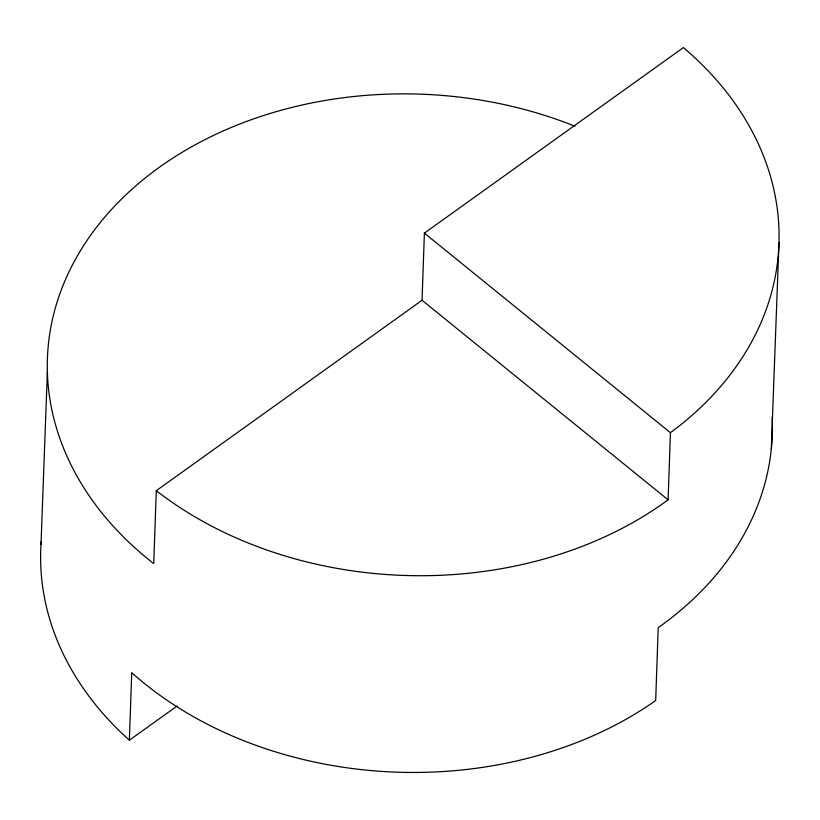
<?xml version="1.0" encoding="UTF-8"?>
<svg xmlns="http://www.w3.org/2000/svg" width="820" height="820" viewBox="0 0 820 820"><rect width="100%" height="100%" fill="white"/><g stroke="black" fill="none" stroke-linecap="round" stroke-linejoin="round"><path stroke-width="1.23" d="M177.222 705.928L129.375 740.204L131.733 672.677A363.547 277.262 2 0 0 655.682 700.546L658.224 627.638A363.547 277.262 2 0 0 772.173 417.421M156.292 490.688A363.547 277.262 2 0 0 668.095 499.821L670.432 432.683A363.547 277.262 2 0 0 683.388 47.57L424.391 233.146L422.044 300.274L156.292 490.688L153.74 563.596A363.547 277.262 2 0 1 116.43 204.221A363.547 277.262 2 0 1 574.922 126.218M41 544.439L47.375 372.024M771.302 449.114L779 242.443M424.391 233.146L670.432 432.683M422.044 300.274L668.095 499.821M129.375 740.204A363.547 277.262 2 0 1 41.164 541.938"/></g></svg>
